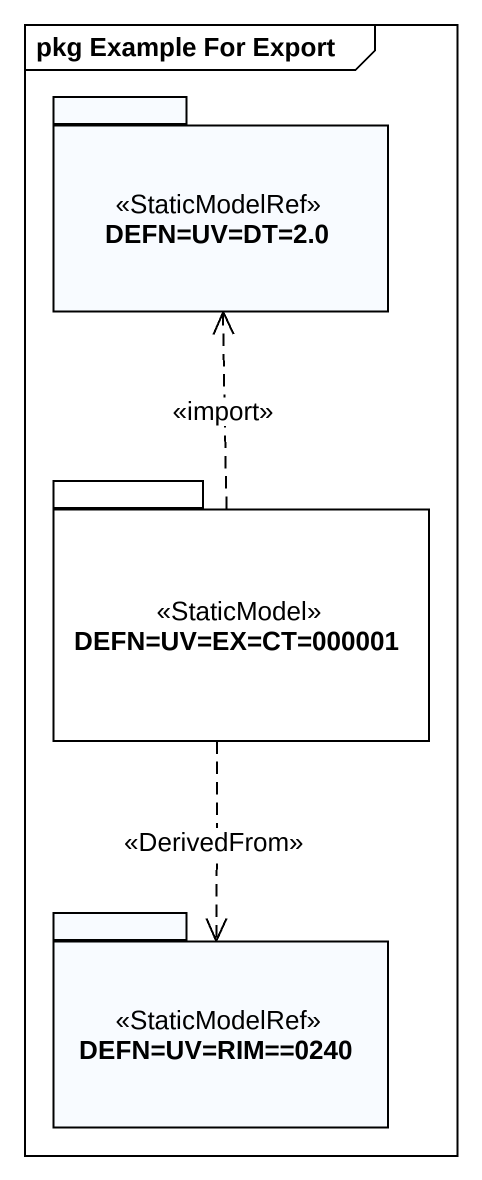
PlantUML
@startuml
mainframe pkg Example For Export
package "DEFN=UV=DT=2.0" as DEFN_UV_DT_2_0 <<StaticModelRef>> {
}
package "DEFN=UV=EX=CT=000001" as DEFN_UV_EX_CT_000001 <<StaticModel>> #FFFFFF {
}
package "DEFN=UV=RIM==0240" as DEFN_UV_RIM_0240 <<StaticModelRef>> {
}
DEFN_UV_EX_CT_000001 .up.> DEFN_UV_DT_2_0 : <<import>>
DEFN_UV_EX_CT_000001 ..> DEFN_UV_RIM_0240 : <<DerivedFrom>>
@enduml
